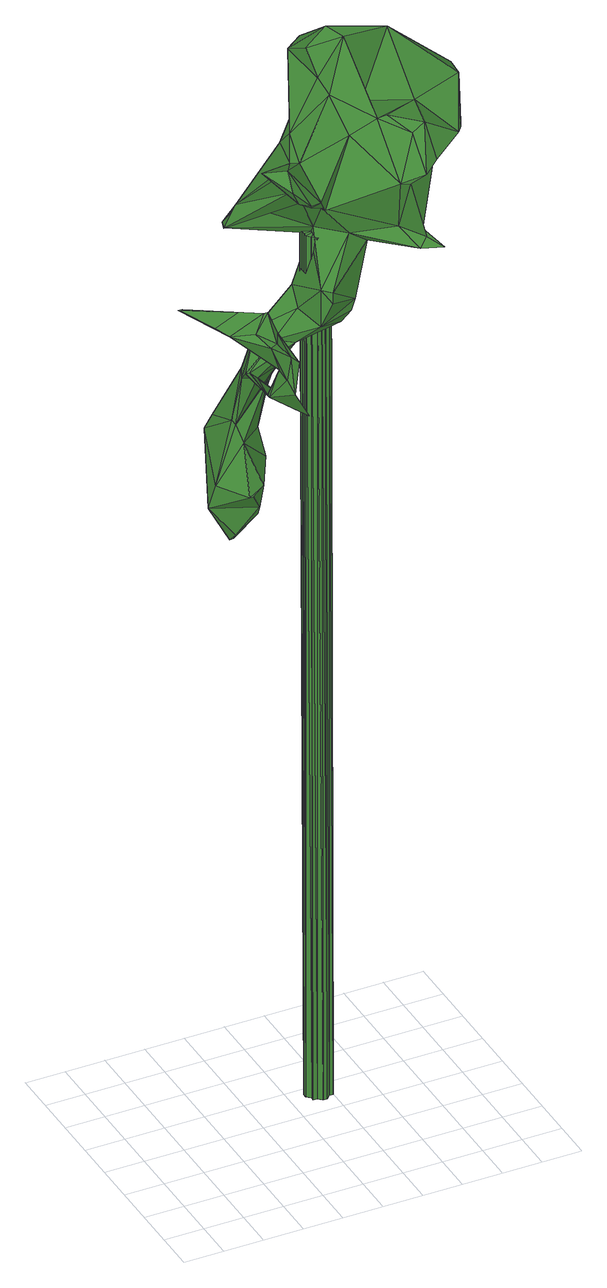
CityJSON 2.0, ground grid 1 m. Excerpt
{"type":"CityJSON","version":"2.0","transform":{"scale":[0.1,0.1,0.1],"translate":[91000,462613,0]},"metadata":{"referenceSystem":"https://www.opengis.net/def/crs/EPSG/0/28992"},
"CityObjects":{
"tree1":{"type":"SolitaryVegetationObject","attributes":{"gtid":18,"crown_width_m":5.97,"crown_median_z":23.8,"trunk_H_m":23.62,"trunk_DBH_m":0.654,"trunk_radius_m":0.327,"trunk_base_height_m":0.18,"original_gtid":"18"},"geometry":[{"type":"Solid","lod":"3","boundaries":[[[[0,1,2]],[[3,4,5]],[[6,7,8]],[[9,4,10]],[[11,12,13]],[[14,15,16]],[[17,18,19]],[[18,20,19]],[[21,22,23]],[[24,25,26]],[[27,26,28]],[[29,14,30]],[[15,14,29]],[[31,32,33]],[[34,35,36]],[[32,37,38]],[[39,2,40]],[[41,42,43]],[[44,41,43]],[[2,39,0]],[[45,46,47]],[[48,49,47]],[[50,49,48]],[[51,52,53]],[[51,53,54]],[[32,38,33]],[[55,56,57]],[[56,55,58]],[[23,12,21]],[[2,1,59]],[[2,59,40]],[[51,60,61]],[[62,63,64]],[[65,43,42]],[[66,41,44]],[[67,68,69]],[[70,71,72]],[[73,74,75]],[[76,77,56]],[[78,79,80]],[[69,10,67]],[[76,81,82]],[[83,84,81]],[[81,84,85]],[[86,9,69]],[[39,20,18]],[[87,76,58]],[[87,81,76]],[[88,89,90]],[[64,91,62]],[[27,0,26]],[[92,93,94]],[[69,68,77]],[[72,71,95]],[[96,97,98]],[[99,100,5]],[[101,5,100]],[[82,81,100]],[[102,103,99]],[[26,25,28]],[[93,104,97]],[[82,77,76]],[[64,35,105]],[[106,107,108]],[[109,110,57]],[[111,112,113]],[[114,12,11]],[[115,116,6]],[[61,117,118]],[[112,119,1]],[[8,115,6]],[[120,9,86]],[[4,9,120]],[[120,86,102]],[[69,103,86]],[[94,121,117]],[[69,9,10]],[[122,67,10]],[[100,81,101]],[[5,101,3]],[[77,123,56]],[[99,69,82]],[[77,82,69]],[[80,124,74]],[[82,100,99]],[[102,86,103]],[[99,103,69]],[[125,60,51]],[[4,3,10]],[[122,10,3]],[[57,56,109]],[[88,90,126]],[[35,64,63]],[[64,50,48]],[[105,50,64]],[[127,105,11]],[[128,125,95]],[[48,53,91]],[[129,42,130]],[[22,36,131]],[[61,94,117]],[[0,113,1]],[[29,80,14]],[[56,58,76]],[[128,24,92]],[[128,92,61]],[[124,132,90]],[[55,88,133]],[[63,107,131]],[[87,83,81]],[[61,52,51]],[[116,115,71]],[[111,113,0]],[[83,87,134]],[[131,36,63]],[[85,84,109]],[[54,53,66]],[[135,71,111]],[[25,128,135]],[[24,97,104]],[[59,1,119]],[[136,79,30]],[[122,68,67]],[[25,24,128]],[[78,29,30]],[[109,123,85]],[[88,55,89]],[[93,97,137]],[[107,106,17]],[[107,17,23]],[[28,135,27]],[[123,109,56]],[[62,107,63]],[[138,65,129]],[[134,87,43]],[[134,43,65]],[[58,43,87]],[[136,126,132]],[[73,126,136]],[[132,79,136]],[[21,36,22]],[[34,36,21]],[[48,47,66]],[[112,1,113]],[[139,140,31]],[[127,49,105]],[[80,74,14]],[[73,14,74]],[[129,139,33]],[[33,38,129]],[[43,58,133]],[[97,96,137]],[[30,79,78]],[[141,71,70]],[[116,71,141]],[[139,31,33]],[[142,13,119]],[[15,29,16]],[[29,14,16]],[[59,20,40]],[[19,20,59]],[[111,71,112]],[[124,80,132]],[[79,132,80]],[[89,143,90]],[[124,90,143]],[[77,68,123]],[[122,123,68]],[[66,140,54]],[[66,31,140]],[[44,31,66]],[[72,125,70]],[[123,3,85]],[[135,128,95]],[[114,21,12]],[[118,117,52]],[[23,17,12]],[[27,135,111]],[[111,0,27]],[[41,66,47]],[[112,142,119]],[[51,70,125]],[[52,117,121]],[[38,138,129]],[[21,114,34]],[[75,89,55]],[[96,98,144]],[[22,131,23]],[[119,13,19]],[[119,19,59]],[[40,20,39]],[[106,144,18]],[[8,142,112]],[[7,142,8]],[[123,122,3]],[[75,145,88]],[[73,88,126]],[[17,19,12]],[[13,12,19]],[[135,95,71]],[[108,62,91]],[[80,29,78]],[[37,146,145]],[[31,146,37]],[[93,92,104]],[[23,131,107]],[[147,108,91]],[[147,106,108]],[[45,49,127]],[[144,147,137]],[[96,144,137]],[[109,134,110]],[[139,51,54]],[[35,63,36]],[[42,41,130]],[[72,95,125]],[[11,50,127]],[[45,148,141]],[[31,37,32]],[[83,134,84]],[[109,84,134]],[[54,140,139]],[[127,50,45]],[[55,37,145]],[[55,145,75]],[[101,81,85]],[[64,48,91]],[[114,35,34]],[[55,57,37]],[[28,25,135]],[[141,148,142]],[[108,107,62]],[[97,24,98]],[[85,3,101]],[[89,75,143]],[[44,146,31]],[[147,144,106]],[[93,137,147]],[[26,98,24]],[[48,66,53]],[[129,130,139]],[[139,130,51]],[[51,130,46]],[[51,46,70]],[[142,148,13]],[[134,65,110]],[[130,41,47]],[[46,130,47]],[[0,98,26]],[[11,35,114]],[[105,35,11]],[[92,24,104]],[[118,149,61]],[[128,61,125]],[[18,17,106]],[[90,132,126]],[[45,47,49]],[[110,38,37]],[[110,37,57]],[[150,45,141]],[[110,138,38]],[[147,94,93]],[[110,65,138]],[[129,65,42]],[[61,92,94]],[[105,49,50]],[[144,39,18]],[[150,151,45]],[[70,46,150]],[[70,150,141]],[[46,151,150]],[[7,6,142]],[[142,6,116]],[[141,142,116]],[[98,152,144]],[[136,30,14]],[[153,45,151]],[[45,153,46]],[[151,46,153]],[[144,152,39]],[[0,152,98]],[[39,152,0]],[[55,133,58]],[[88,145,133]],[[94,147,121]],[[53,52,121]],[[61,149,52]],[[118,52,149]],[[91,121,147]],[[53,121,91]],[[13,50,11]],[[45,50,148]],[[13,148,50]],[[43,146,44]],[[133,146,43]],[[145,146,133]],[[120,154,4]],[[5,4,154]],[[102,154,120]],[[99,154,102]],[[99,5,154]],[[8,112,71]],[[8,71,115]],[[73,136,14]],[[88,73,75]],[[125,61,60]],[[75,124,143]],[[74,124,75]],[[155,156,157]],[[155,157,158]],[[156,159,160]],[[156,160,157]],[[157,160,161]],[[157,161,158]],[[160,159,162]],[[160,162,161]],[[162,159,163]],[[162,163,161]],[[161,163,164]],[[161,164,158]],[[163,159,165]],[[163,165,164]],[[164,165,166]],[[164,166,158]],[[165,159,167]],[[165,167,166]],[[166,167,168]],[[166,168,158]],[[168,167,169]],[[168,169,158]],[[167,159,170]],[[167,170,169]],[[170,159,171]],[[170,171,169]],[[169,171,172]],[[169,172,158]],[[171,159,173]],[[171,173,172]],[[172,173,174]],[[172,174,158]],[[173,159,175]],[[173,175,174]],[[174,175,176]],[[174,176,158]],[[175,159,177]],[[175,177,176]],[[176,177,178]],[[176,178,158]],[[178,177,179]],[[178,179,158]],[[177,159,180]],[[177,180,179]],[[179,180,181]],[[179,181,158]],[[180,159,182]],[[180,182,181]],[[182,159,183]],[[182,183,181]],[[181,183,184]],[[181,184,158]],[[183,159,185]],[[183,185,184]],[[184,185,186]],[[184,186,158]],[[185,159,187]],[[185,187,186]],[[186,187,188]],[[186,188,158]],[[187,159,189]],[[187,189,188]],[[188,189,190]],[[188,190,158]],[[189,159,191]],[[189,191,190]],[[190,191,192]],[[190,192,158]],[[191,159,193]],[[191,193,192]],[[193,159,194]],[[193,194,192]],[[192,194,195]],[[192,195,158]],[[194,159,156]],[[194,156,195]],[[195,156,155]],[[195,155,158]]]]}]}
},
"vertices":[
[68,44,282],[50,52,280],[53,45,286],[35,39,178],[29,31,169],[34,39,173],[59,66,251],[61,65,258],[63,63,259],[24,32,164],[28,28,173],[28,40,248],[37,31,262],[40,42,260],[15,17,230],[7,25,235],[6,25,235],[39,30,262],[50,37,273],[41,39,264],[48,39,277],[27,25,266],[31,17,264],[32,22,267],[76,24,263],[78,27,262],[82,36,270],[83,42,269],[80,31,260],[24,18,233],[20,14,231],[43,27,218],[50,31,215],[52,30,218],[33,23,260],[35,27,257],[33,18,260],[39,32,212],[49,34,215],[56,42,284],[47,43,283],[42,40,222],[43,42,218],[33,40,213],[41,35,219],[42,54,242],[48,43,235],[45,37,237],[45,35,240],[26,42,241],[29,40,248],[56,30,236],[64,19,238],[51,29,240],[45,25,228],[29,31,206],[26,36,191],[36,36,204],[29,39,201],[46,50,279],[59,30,242],[66,22,241],[41,22,254],[38,22,255],[39,29,252],[46,49,205],[43,27,228],[24,23,180],[23,23,180],[18,34,172],[57,42,240],[66,53,252],[64,41,249],[25,12,221],[26,12,221],[24,16,212],[26,38,191],[19,32,179],[25,18,233],[24,11,229],[26,15,229],[27,50,185],[25,50,182],[38,45,199],[37,42,195],[34,41,185],[24,35,161],[31,43,201],[24,15,212],[32,11,207],[27,8,216],[44,29,249],[67,19,260],[64,16,260],[61,18,257],[67,41,251],[60,28,270],[67,23,269],[69,32,269],[26,44,169],[25,50,181],[35,42,181],[26,39,163],[25,39,163],[68,19,261],[24,38,244],[52,31,265],[39,19,258],[41,21,254],[36,40,198],[42,39,207],[69,47,267],[62,53,267],[66,49,270],[32,28,261],[66,57,251],[65,57,251],[66,20,240],[69,17,238],[52,51,271],[25,35,161],[61,24,242],[28,26,180],[27,34,187],[29,10,223],[60,37,245],[26,10,219],[26,43,242],[63,25,254],[53,42,216],[46,42,227],[35,16,260],[27,10,225],[26,31,208],[43,47,201],[72,39,255],[22,10,229],[64,23,267],[49,40,213],[53,30,221],[45,25,225],[51,45,251],[54,47,257],[27,9,216],[58,29,269],[27,31,208],[35,35,212],[59,19,257],[44,43,254],[66,21,240],[50,42,240],[44,58,238],[60,41,266],[43,58,238],[27,38,165],[50,36,238],[51,38,2],[49,37,238],[46,36,238],[48,38,2],[50,39,2],[49,38,238],[50,40,2],[49,40,2],[48,39,238],[48,41,2],[47,39,238],[47,41,2],[46,39,238],[45,39,238],[46,40,2],[45,40,2],[44,38,238],[45,39,2],[43,38,238],[44,38,2],[43,37,238],[44,37,2],[43,36,238],[43,35,238],[45,36,2],[44,34,238],[45,35,2],[46,35,2],[45,33,238],[47,34,2],[46,33,238],[48,34,2],[47,33,238],[49,35,2],[48,33,238],[50,35,2],[49,34,238],[50,36,2],[51,37,2],[49,35,238]
]}
